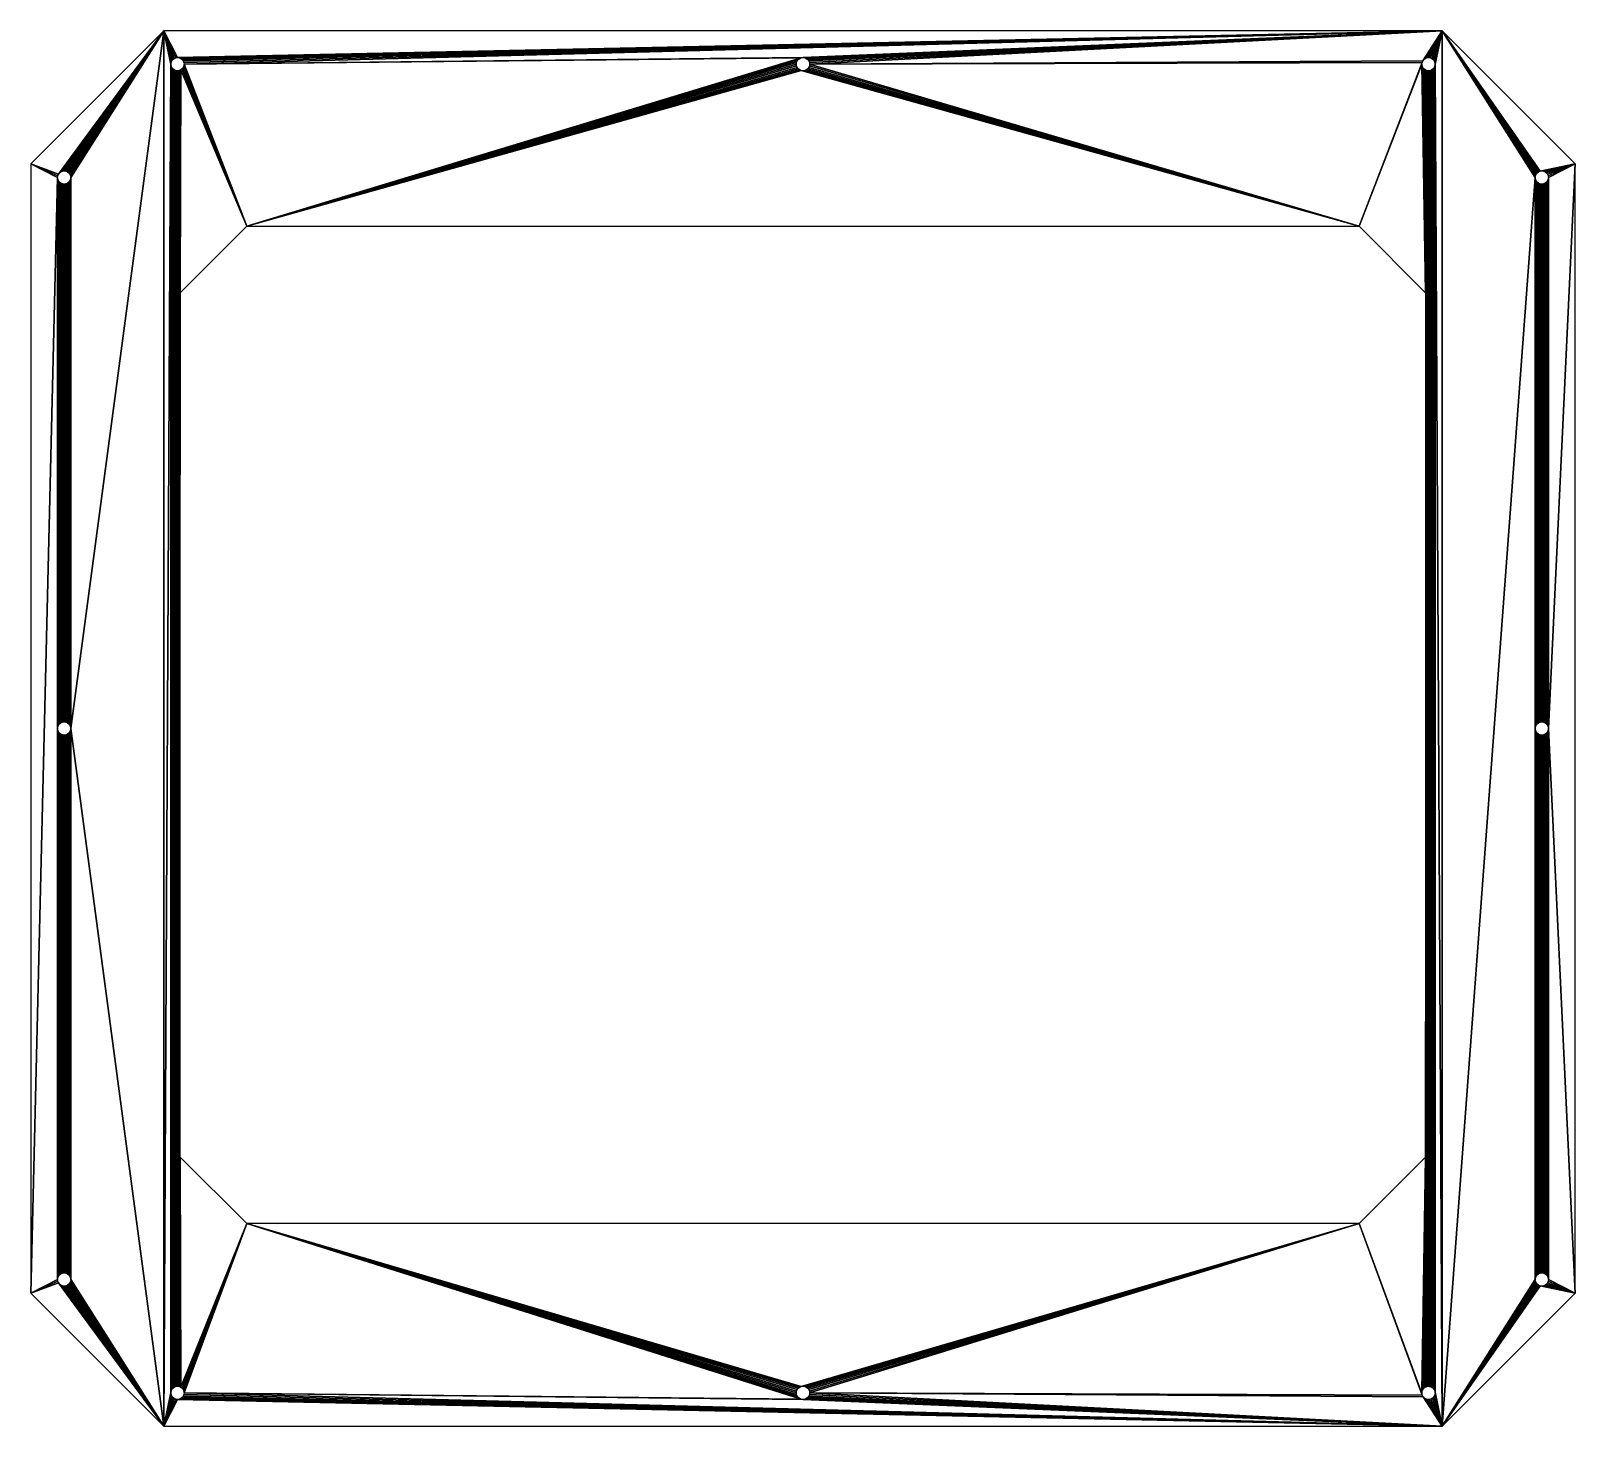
# Model space of a CAD drawing. Extents: x -40 to 425, y 0 to 420.
import ezdxf

# ---------------------------------------------------------------- set-up
doc = ezdxf.new("R2010")
doc.units = 0
doc.header["$MEASUREMENT"] = 0
doc.layers.add('Layer0', color=7, linetype='Continuous')

msp = doc.modelspace()

# ---------------------------------------------------------------- meshes
at = {"layer": 'Layer0'}
mesh = msp.add_polyface(dxfattribs=at)
corners = [(-32, 375.86, 0), (-32, 210, 0), (-31.93, 375.34, 0), (-31.93, 210.52, 0), (-31.73, 374.86, 0), (-31.73, 211, 0), (-31.41, 374.44, 0), (-31.41, 211.41, 0), (-31, 374.13, 0), (-31, 211.73, 0), (-30.52, 373.93, 0), (-30.52, 211.93, 0), (-30, 373.86, 0), (-30, 212, 0), (-29.48, 373.93, 0), (-29.48, 211.93, 0), (-29, 374.13, 0), (-29, 211.73, 0), (-28.59, 374.44, 0), (-28.59, 211.41, 0), (-28.27, 374.86, 0), (-28.27, 211, 0), (-28.07, 375.34, 0), (-28.07, 210.52, 0), (-28, 375.86, 0), (-28, 210, 0), (-40, 380, 0), (-31.73, 376.86, 0), (0, 420, 0), (-31.93, 376.38, 0), (-40, 40, 0), (-31.41, 377.27, 0), (-31, 377.59, 0), (-30.52, 377.79, 0), (-30, 377.86, 0), (-29.48, 377.79, 0), (-29, 377.59, 0), (-28.59, 377.27, 0), (-28.27, 376.86, 0), (-28.07, 376.38, 0), (0, 0), (2.14, 410, 0)]
mesh.append_faces([[corners[k] for k in face] for face in [(0, 1, 2), (2, 3, 4), (4, 5, 6), (6, 7, 8), (8, 9, 10), (10, 11, 12), (12, 13, 14), (14, 15, 16), (16, 17, 18), (18, 19, 20), (20, 21, 22), (22, 23, 24), (26, 27, 28), (27, 26, 29), (29, 26, 0)]], dxfattribs={"vtx0": -1, "vtx1": -1})
mesh.append_faces([[corners[k] for k in face] for face in [(28, 24, 25), (25, 40, 28), (28, 40, 41)]], dxfattribs={"vtx0": -1, "vtx1": -1, "vtx2": -1})
mesh.append_faces([[corners[k] for k in face] for face in [(2, 1, 3), (4, 3, 5), (6, 5, 7), (8, 7, 9), (10, 9, 11), (12, 11, 13), (14, 13, 15), (16, 15, 17), (18, 17, 19), (20, 19, 21), (22, 21, 23), (24, 23, 25), (0, 26, 30), (28, 27, 31), (28, 31, 32), (28, 32, 33), (28, 33, 34), (28, 34, 35), (28, 35, 36), (28, 36, 37), (28, 37, 38), (28, 38, 39), (28, 39, 24)]], dxfattribs={"vtx0": -1, "vtx2": -1})
mesh = msp.add_polyface(dxfattribs=at)
corners = [(25, 361.18, 0), (190.57, 409.48, 0), (190.5, 410, 0), (190.77, 409, 0), (191.09, 408.59, 0), (191.5, 408.27, 0), (191.98, 408.07, 0), (359.98, 361.18, 0), (192.5, 408, 0), (2.14, 10, 0), (2.21, 409.48, 0), (2.14, 410, 0), (2.21, 10.52, 0), (2.41, 409, 0), (2.41, 11, 0), (2.73, 408.59, 0), (2.73, 11.41, 0), (3.14, 408.27, 0), (3.14, 11.73, 0), (3.62, 408.07, 0), (3.62, 11.93, 0), (4.14, 408, 0), (4.14, 12, 0), (4.66, 408.07, 0), (4.66, 11.93, 0), (5, 341.18, 0), (5.14, 408.27, 0), (5.56, 408.59, 0), (5.87, 409, 0), (6.07, 409.48, 0), (6.14, 410, 0), (0, 420, 0), (2.21, 410.52, 0), (2.41, 411, 0), (2.73, 411.41, 0), (3.14, 411.73, 0), (3.62, 411.93, 0), (4.14, 412, 0), (385, 420, 0), (4.66, 411.93, 0), (5.14, 411.73, 0), (5.56, 411.41, 0), (5.87, 411, 0), (6.07, 410.52, 0), (192.5, 412, 0), (191.98, 411.93, 0), (191.5, 411.73, 0), (191.09, 411.41, 0), (190.77, 411, 0), (190.57, 410.52, 0)]
mesh.append_faces([[corners[k] for k in face] for face in [(1, 0, 3), (3, 0, 4), (4, 0, 5), (5, 0, 6), (6, 7, 8), (10, 12, 13), (13, 14, 15), (15, 16, 17), (17, 18, 19), (19, 20, 21), (21, 22, 23), (23, 25, 26), (26, 0, 27), (27, 0, 28), (28, 0, 29), (29, 0, 30), (31, 37, 38), (44, 30, 45), (45, 0, 46), (46, 0, 47), (47, 0, 48), (48, 0, 49), (49, 0, 2)]], dxfattribs={"vtx0": -1, "vtx1": -1})
mesh.append_faces([[corners[k] for k in face] for face in [(23, 24, 25), (38, 30, 44), (45, 30, 0)]], dxfattribs={"vtx0": -1, "vtx1": -1, "vtx2": -1})
mesh.append_faces([[corners[k] for k in face] for face in [(0, 1, 2), (6, 0, 7), (9, 10, 11), (26, 25, 0), (31, 11, 32), (31, 32, 33), (31, 33, 34), (31, 34, 35), (31, 35, 36), (31, 36, 37), (38, 37, 39), (38, 39, 40), (38, 40, 41), (38, 41, 42), (38, 42, 43), (38, 43, 30)]], dxfattribs={"vtx0": -1, "vtx2": -1})
mesh = msp.add_polyface(dxfattribs=at)
corners = [(192.5, 408, 0), (359.98, 361.18, 0), (193.02, 408.07, 0), (193.5, 408.27, 0), (193.91, 408.59, 0), (194.23, 409, 0), (194.43, 409.48, 0), (194.5, 410, 0), (385, 420, 0), (192.5, 412, 0), (193.02, 411.93, 0), (193.5, 411.73, 0), (193.91, 411.41, 0), (194.23, 411, 0), (194.43, 410.52, 0), (379.13, 411, 0), (378.93, 410.52, 0), (378.86, 410, 0), (379.44, 411.41, 0), (379.86, 411.73, 0), (380.34, 411.93, 0), (380.86, 412, 0), (381.38, 411.93, 0), (381.86, 411.73, 0), (382.27, 411.41, 0), (382.59, 411, 0), (382.79, 410.52, 0), (382.86, 410, 0), (379.98, 341.18, 0), (378.93, 409.48, 0), (379.13, 409, 0), (379.44, 408.59, 0), (379.86, 408.27, 0), (380.34, 408.07, 0), (413, 375.86, 0), (413.07, 376.38, 0), (413.27, 376.86, 0), (413.59, 377.27, 0), (414, 377.59, 0), (414.48, 377.79, 0), (425, 380, 0), (415, 377.86, 0), (415.52, 377.79, 0), (416, 377.59, 0), (416.41, 377.27, 0), (416.73, 376.86, 0)]
mesh.append_faces([[corners[k] for k in face] for face in [(0, 1, 2), (2, 1, 3), (3, 1, 4), (4, 1, 5), (5, 1, 6), (6, 1, 7), (15, 7, 16), (16, 1, 17), (17, 28, 29), (29, 28, 30), (30, 28, 31), (31, 28, 32), (32, 28, 33), (8, 39, 40)]], dxfattribs={"vtx0": -1, "vtx1": -1})
mesh.append_faces([[corners[k] for k in face] for face in [(8, 7, 15), (16, 7, 1)]], dxfattribs={"vtx0": -1, "vtx1": -1, "vtx2": -1})
mesh.append_faces([[corners[k] for k in face] for face in [(8, 9, 10), (8, 10, 11), (8, 11, 12), (8, 12, 13), (8, 13, 14), (8, 14, 7), (8, 15, 18), (8, 18, 19), (8, 19, 20), (8, 20, 21), (8, 21, 22), (8, 22, 23), (8, 23, 24), (8, 24, 25), (8, 25, 26), (8, 26, 27), (8, 34, 35), (8, 35, 36), (8, 36, 37), (8, 37, 38), (8, 38, 39), (40, 39, 41), (40, 41, 42), (40, 42, 43), (40, 43, 44), (40, 44, 45)]], dxfattribs={"vtx0": -1, "vtx2": -1})
mesh = msp.add_polyface(dxfattribs=at)
corners = [(379.98, 341.18, 0), (378.86, 410, 0), (359.98, 361.18, 0), (380.34, 408.07, 0), (379.98, 80.98, 0), (380.15, 11.87, 0), (380.66, 11.99, 0), (380.86, 408, 0), (381.18, 11.97, 0), (381.38, 408.07, 0), (381.68, 11.82, 0), (381.86, 408.27, 0), (382.13, 11.55, 0), (382.27, 408.59, 0), (382.48, 11.16, 0), (382.59, 409, 0), (382.73, 10.7, 0), (382.79, 409.48, 0), (382.85, 10.19, 0), (382.86, 410, 0), (413, 375.86, 0), (413, 210, 0), (413.07, 375.34, 0), (413, 44.14, 0), (413.07, 210.52, 0), (413.27, 374.86, 0), (413.27, 211, 0), (413.59, 374.44, 0), (413.59, 211.41, 0), (414, 374.13, 0), (414, 211.73, 0), (414.48, 373.93, 0), (414.48, 211.93, 0), (415, 373.86, 0), (415, 212, 0), (415.52, 373.93, 0), (415.52, 211.93, 0), (416, 374.13, 0), (416, 211.73, 0), (416.41, 374.44, 0), (416.41, 211.41, 0), (416.73, 374.86, 0), (416.73, 211, 0), (416.93, 375.34, 0), (416.93, 210.52, 0), (417, 375.86, 0), (417, 210, 0), (425, 40, 0), (425, 380, 0), (385, 0, 0), (385, 420, 0), (416.73, 376.86, 0), (416.93, 376.38, 0)]
mesh.append_faces([[corners[k] for k in face] for face in [(0, 1, 2), (3, 6, 7), (7, 8, 9), (9, 10, 11), (11, 12, 13), (13, 14, 15), (15, 16, 17), (17, 18, 19), (20, 21, 22), (22, 24, 25), (25, 26, 27), (27, 28, 29), (29, 30, 31), (31, 32, 33), (33, 34, 35), (35, 36, 37), (37, 38, 39), (39, 40, 41), (41, 42, 43), (43, 44, 45)]], dxfattribs={"vtx0": -1, "vtx1": -1})
mesh.append_faces([[corners[k] for k in face] for face in [(3, 4, 5), (21, 20, 23), (19, 49, 50), (50, 49, 20), (48, 45, 46)]], dxfattribs={"vtx0": -1, "vtx1": -1, "vtx2": -1})
mesh.append_faces([[corners[k] for k in face] for face in [(3, 0, 4), (22, 21, 24), (25, 24, 26), (27, 26, 28), (29, 28, 30), (31, 30, 32), (33, 32, 34), (35, 34, 36), (37, 36, 38), (39, 38, 40), (41, 40, 42), (43, 42, 44), (45, 44, 46), (46, 47, 48), (48, 51, 52), (48, 52, 45)]], dxfattribs={"vtx0": -1, "vtx2": -1})
mesh = msp.add_polyface(dxfattribs=at)
corners = [(-32, 210, 0), (-32, 375.86, 0), (-32, 44.14, 0), (-31.93, 44.66, 0), (-31.93, 209.48, 0), (-31.73, 45.14, 0), (-31.73, 209, 0), (-31.41, 45.56, 0), (-31.41, 208.59, 0), (-31, 45.87, 0), (-31, 208.27, 0), (-30.52, 46.07, 0), (-30.52, 208.07, 0), (-30, 46.14, 0), (-30, 208, 0), (-29.48, 46.07, 0), (-29.48, 208.07, 0), (-29, 45.87, 0), (-29, 208.27, 0), (-28.59, 45.56, 0), (-28.59, 208.59, 0), (-28.27, 45.14, 0), (-28.27, 209, 0), (-28.07, 44.66, 0), (-28.07, 209.48, 0), (-28, 44.14, 0), (-28, 210, 0), (-40, 40, 0), (-31.93, 43.62, 0), (-31.73, 43.14, 0), (0, 0), (-31.41, 42.73, 0), (-31, 42.41, 0), (-30.52, 42.21, 0), (-30, 42.14, 0), (-29.48, 42.21, 0), (-29, 42.41, 0), (-28.59, 42.73, 0), (-28.27, 43.14, 0), (-28.07, 43.62, 0), (2.14, 10, 0), (2.14, 410, 0)]
mesh.append_faces([[corners[k] for k in face] for face in [(3, 0, 2), (0, 3, 4), (4, 5, 6), (6, 7, 8), (8, 9, 10), (10, 11, 12), (12, 13, 14), (14, 15, 16), (16, 17, 18), (18, 19, 20), (20, 21, 22), (22, 23, 24), (24, 25, 26), (2, 27, 28), (28, 27, 29), (29, 30, 31), (31, 30, 32), (32, 30, 33), (33, 30, 34), (34, 30, 35), (35, 30, 36), (36, 30, 37), (37, 30, 38), (38, 30, 39), (39, 30, 25)]], dxfattribs={"vtx0": -1, "vtx1": -1})
mesh.append_faces([[corners[k] for k in face] for face in [(0, 1, 2), (27, 2, 1), (25, 30, 26), (30, 40, 41)]], dxfattribs={"vtx0": -1, "vtx1": -1, "vtx2": -1})
mesh.append_faces([[corners[k] for k in face] for face in [(4, 3, 5), (6, 5, 7), (8, 7, 9), (10, 9, 11), (12, 11, 13), (14, 13, 15), (16, 15, 17), (18, 17, 19), (20, 19, 21), (22, 21, 23), (24, 23, 25), (29, 27, 30)]], dxfattribs={"vtx0": -1, "vtx2": -1})
mesh = msp.add_polyface(dxfattribs=at)
corners = [(25, 60.98, 0), (191.98, 11.93, 0), (359.98, 60.98, 0), (191.5, 11.73, 0), (191.09, 11.41, 0), (190.77, 11, 0), (190.57, 10.52, 0), (190.5, 10, 0), (2.21, 409.48, 0), (2.14, 10, 0), (2.21, 10.52, 0), (2.41, 409, 0), (2.41, 11, 0), (2.73, 408.59, 0), (2.73, 11.41, 0), (3.14, 408.27, 0), (3.14, 11.73, 0), (3.62, 408.07, 0), (3.62, 11.93, 0), (4.14, 408, 0), (4.14, 12, 0), (4.66, 408.07, 0), (4.66, 11.93, 0), (5, 80.98, 0), (5, 341.18, 0), (5.14, 11.73, 0), (5.56, 11.41, 0), (5.87, 11, 0), (6.07, 10.52, 0), (6.14, 10, 0), (0, 0), (2.21, 9.48, 0), (2.41, 9, 0), (2.73, 8.59, 0), (3.14, 8.27, 0), (3.62, 8.07, 0), (4.14, 8, 0), (385, 0, 0), (4.66, 8.07, 0), (5.14, 8.27, 0), (5.56, 8.59, 0), (5.87, 9, 0), (6.07, 9.48, 0), (192.5, 8, 0), (191.98, 8.07, 0), (191.5, 8.27, 0), (191.09, 8.59, 0), (190.77, 9, 0), (190.57, 9.48, 0)]
mesh.append_faces([[corners[k] for k in face] for face in [(0, 1, 2), (1, 0, 3), (3, 0, 4), (4, 0, 5), (5, 0, 6), (6, 0, 7), (23, 25, 0), (9, 30, 31), (31, 30, 32), (32, 30, 33), (33, 30, 34), (34, 30, 35), (35, 30, 36), (36, 37, 38), (38, 37, 39), (39, 37, 40), (40, 37, 41), (41, 37, 42), (42, 37, 29)]], dxfattribs={"vtx0": -1, "vtx1": -1})
mesh.append_faces([[corners[k] for k in face] for face in [(29, 37, 43), (29, 44, 0)]], dxfattribs={"vtx0": -1, "vtx1": -1, "vtx2": -1})
mesh.append_faces([[corners[k] for k in face] for face in [(8, 9, 10), (11, 10, 12), (13, 12, 14), (15, 14, 16), (17, 16, 18), (19, 18, 20), (21, 20, 22), (22, 23, 24), (23, 22, 25), (0, 25, 26), (0, 26, 27), (0, 27, 28), (0, 28, 29), (36, 30, 37), (29, 43, 44), (0, 44, 45), (0, 45, 46), (0, 46, 47), (0, 47, 48), (0, 48, 7)]], dxfattribs={"vtx0": -1, "vtx2": -1})
mesh = msp.add_polyface(dxfattribs=at)
corners = [(359.98, 60.98, 0), (191.98, 11.93, 0), (192.5, 12, 0), (193.02, 11.93, 0), (193.5, 11.73, 0), (193.91, 11.41, 0), (194.23, 11, 0), (194.43, 10.52, 0), (194.5, 10, 0), (378.87, 9.81, 0), (379.98, 80.98, 0), (378.87, 10, 0), (378.88, 10.33, 0), (379.04, 10.83, 0), (379.31, 11.27, 0), (379.69, 11.63, 0), (380.15, 11.87, 0), (380.34, 408.07, 0), (380.66, 11.99, 0), (380.86, 408, 0), (381.18, 11.97, 0), (381.38, 408.07, 0), (381.68, 11.82, 0), (381.86, 408.27, 0), (382.13, 11.55, 0), (382.27, 408.59, 0), (382.26, 11.4, 0), (382.48, 11.16, 0), (382.59, 409, 0), (382.73, 10.7, 0), (382.79, 409.48, 0), (382.85, 10.19, 0), (192.5, 8, 0), (385, 0, 0), (193.02, 8.07, 0), (193.5, 8.27, 0), (193.91, 8.59, 0), (194.23, 9, 0), (194.43, 9.48, 0), (379.23, 8.84, 0), (378.99, 9.3, 0), (379.59, 8.45, 0), (380.03, 8.18, 0), (380.53, 8.03, 0), (381.05, 8.01, 0), (381.56, 8.13, 0), (382.02, 8.37, 0), (382.4, 8.73, 0), (382.68, 9.17, 0), (382.83, 9.67, 0)]
mesh.append_faces([[corners[k] for k in face] for face in [(32, 33, 34), (34, 33, 35), (35, 33, 36), (36, 33, 37), (37, 33, 38), (38, 33, 8), (39, 33, 41), (41, 33, 42), (42, 33, 43), (43, 33, 44), (44, 33, 45), (45, 33, 46), (46, 33, 47), (47, 33, 48), (48, 33, 49)]], dxfattribs={"vtx0": -1, "vtx1": -1})
mesh.append_faces([[corners[k] for k in face] for face in [(8, 33, 39), (8, 40, 0)]], dxfattribs={"vtx0": -1, "vtx1": -1, "vtx2": -1})
mesh.append_faces([[corners[k] for k in face] for face in [(0, 1, 2), (0, 2, 3), (0, 3, 4), (0, 4, 5), (0, 5, 6), (0, 6, 7), (0, 7, 8), (9, 10, 0), (10, 9, 11), (10, 11, 12), (10, 12, 13), (10, 13, 14), (10, 14, 15), (10, 15, 16), (17, 16, 18), (19, 18, 20), (21, 20, 22), (23, 22, 24), (25, 24, 26), (25, 26, 27), (28, 27, 29), (30, 29, 31), (8, 39, 40), (0, 40, 9)]], dxfattribs={"vtx0": -1, "vtx2": -1})
mesh = msp.add_polyface(dxfattribs=at)
corners = [(385, 0, 0), (413, 44.14, 0), (413, 375.86, 0), (413.07, 43.62, 0), (413.27, 43.14, 0), (413.59, 42.73, 0), (414, 42.41, 0), (414.48, 42.21, 0), (425, 40, 0), (415, 42.14, 0), (415.52, 42.21, 0), (416, 42.41, 0), (416.41, 42.73, 0), (416.73, 43.14, 0), (416.93, 43.62, 0), (417, 44.14, 0), (417, 210, 0), (382.83, 9.67, 0), (382.85, 10.19, 0), (382.86, 410, 0), (413.07, 44.66, 0), (413, 210, 0), (413.07, 209.48, 0), (413.27, 45.14, 0), (413.27, 209, 0), (413.59, 45.56, 0), (413.59, 208.59, 0), (414, 45.87, 0), (414, 208.27, 0), (414.48, 46.07, 0), (414.48, 208.07, 0), (415, 46.14, 0), (415, 208, 0), (415.52, 46.07, 0), (415.52, 208.07, 0), (416, 45.87, 0), (416, 208.27, 0), (416.41, 45.56, 0), (416.41, 208.59, 0), (416.73, 45.14, 0), (416.73, 209, 0), (416.93, 44.66, 0), (416.93, 209.48, 0)]
mesh.append_faces([[corners[k] for k in face] for face in [(1, 0, 3), (3, 0, 4), (4, 0, 5), (5, 0, 6), (6, 0, 7), (7, 8, 9), (9, 8, 10), (10, 8, 11), (11, 8, 12), (12, 8, 13), (13, 8, 14), (14, 8, 15), (17, 0, 18), (20, 21, 1), (21, 20, 22), (22, 23, 24), (24, 25, 26), (26, 27, 28), (28, 29, 30), (30, 31, 32), (32, 33, 34), (34, 35, 36), (36, 37, 38), (38, 39, 40), (40, 41, 42), (42, 15, 16)]], dxfattribs={"vtx0": -1, "vtx1": -1})
mesh.append_faces([[corners[k] for k in face] for face in [(0, 1, 2), (15, 8, 16), (18, 0, 19)]], dxfattribs={"vtx0": -1, "vtx1": -1, "vtx2": -1})
mesh.append_faces([[corners[k] for k in face] for face in [(7, 0, 8), (22, 20, 23), (24, 23, 25), (26, 25, 27), (28, 27, 29), (30, 29, 31), (32, 31, 33), (34, 33, 35), (36, 35, 37), (38, 37, 39), (40, 39, 41), (42, 41, 15)]], dxfattribs={"vtx0": -1, "vtx2": -1})

doc.saveas('drawing.dxf')
